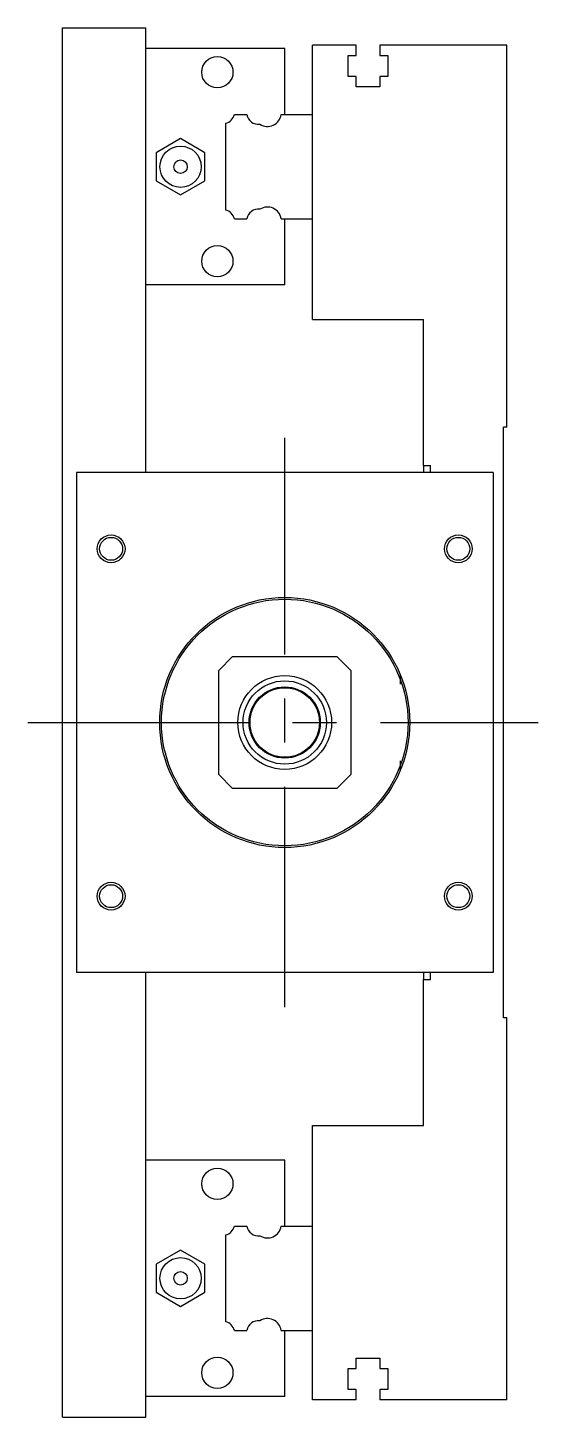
# Model space of a CAD drawing. Extents: x -14 to 1071, y -286 to 102.
# Drawn here: x 997.9 to 1071.4, y -100 to 100 of the extents above; entities that cross this region are included whole.
import ezdxf

# ---------------------------------------------------------------- set-up
doc = ezdxf.new("R2010")
doc.units = 0
doc.linetypes.add('CENTER', pattern=[50.8, 31.75, -6.35, 6.35, -6.35])
doc.layers.get('0').update_dxf_attribs({"linetype": 'CONTINUOUS'})
doc.layers.add('CENTER', color=1, linetype='CENTER')

msp = doc.modelspace()

# ---------------------------------------------------------------- linework, layer by layer
at = {"color": 7, "linetype": 'CONTINUOUS'}
for p, q in [((1002.89, 100), (1014.89, 100)), ((1002.89, -100), (1002.89, 100)), ((1014.89, 36), (1014.89, 100)), ((1034.89, 97), (1014.89, 97)), ((1034.89, 87.5), (1034.89, 97)), ((1038.89, 87.5), (1038.89, 97.5)), ((1045.19, 97.5), (1038.89, 97.5)), ((1044.04, 96), (1045.19, 96)), ((1044.04, 93), (1044.04, 96)), ((1045.19, 96), (1045.19, 97.5)), ((1048.59, 97.5), (1048.59, 96)), ((1066.89, 97.5), (1048.59, 97.5)), ((1048.59, 96), (1049.74, 96)), ((1049.74, 96), (1049.74, 93)), ((1066.89, 42.5), (1066.89, 97.5)), ((1045.19, 93), (1044.04, 93)), ((1045.19, 91.5), (1045.19, 93)), ((1048.59, 93), (1048.59, 91.5)), ((1049.74, 93), (1048.59, 93)), ((1048.59, 91.5), (1045.19, 91.5)), ((1026.39, 73.752272), (1026.39, 86.247728)), ((1027.642272, 87.5), (1029.41668, 87.5)), ((1034.367372, 87.5), (1038.89, 87.5)), ((1038.89, 72.5), (1038.89, 87.5)), ((1038.89, 72.5), (1038.89, 87.5)), ((1019.88996, 84.041452), (1016.38996, 82.020726)), ((1023.389959, 82.020726), (1019.88996, 84.041452)), ((1016.38996, 82.020726), (1016.389959, 77.979274)), ((1023.389959, 77.979274), (1023.389959, 82.020726)), ((1016.389959, 77.979274), (1019.88996, 75.958548)), ((1019.88996, 75.958548), (1023.389959, 77.979274)), ((1027.642272, 72.5), (1029.41668, 72.5)), ((1034.367372, 72.5), (1038.89, 72.5)), ((1034.89, 63), (1034.89, 72.5)), ((1038.89, 58), (1038.89, 72.5)), ((1034.89, 63), (1014.89, 63)), ((1038.89, 58), (1054.89, 58)), ((1054.89, 37), (1054.89, 58)), ((1066.89, 42.5), (1066.39, 42.5)), ((1066.39, -42.5), (1066.39, 42.5)), ((1004.89, 36), (1004.89, -36)), ((1064.89, 36), (1004.89, 36)), ((1054.89, 37), (1055.89, 37)), ((1054.89, 37), (1054.89, 36)), ((1055.89, 36), (1055.89, 37)), ((1064.89, 36), (1064.89, -36)), ((1027.39, 9.5), (1025.39, 7.5)), ((1027.39, 9.5), (1042.39, 9.5)), ((1044.39, 7.5), (1042.39, 9.5)), ((1025.39, -7.5), (1025.39, 7.5)), ((1044.39, 7.5), (1044.39, -7.5)), ((1051.49, 6.959886), (1051.49, 6.285102)), ((1051.49, 6.285102), (1051.49, 5.499994)), ((1051.49, -5.499994), (1051.49, -5.500852)), ((1051.49, -5.500852), (1051.49, -6.285102)), ((1025.39, -7.5), (1027.39, -9.5)), ((1042.39, -9.5), (1044.39, -7.5)), ((1051.49, -6.285102), (1051.49, -6.959886)), ((1042.39, -9.5), (1027.39, -9.5)), ((1064.89, -36), (1004.89, -36)), ((1014.89, -100), (1014.89, -36)), ((1054.89, -36), (1054.89, -37)), ((1055.89, -37), (1055.89, -36)), ((1054.89, -58), (1054.89, -37)), ((1054.89, -37), (1055.89, -37)), ((1066.89, -42.5), (1066.39, -42.5)), ((1066.89, -97.5), (1066.89, -42.5)), ((1038.89, -72.5), (1038.89, -58)), ((1038.89, -58), (1054.89, -58)), ((1034.89, -63), (1014.89, -63)), ((1034.89, -72.5), (1034.89, -63)), ((1026.39, -86.247728), (1026.39, -73.752272)), ((1027.642272, -72.5), (1029.41668, -72.5)), ((1034.367372, -72.5), (1038.89, -72.5)), ((1038.89, -87.5), (1038.89, -72.5)), ((1038.89, -87.5), (1038.89, -72.5)), ((1019.88996, -75.958548), (1016.38996, -77.979274)), ((1023.389959, -77.979274), (1019.88996, -75.958548)), ((1016.38996, -77.979274), (1016.389959, -82.020726)), ((1023.389959, -82.020726), (1023.389959, -77.979274)), ((1016.389959, -82.020726), (1019.88996, -84.041452)), ((1019.88996, -84.041452), (1023.389959, -82.020726)), ((1027.642272, -87.5), (1029.41668, -87.5)), ((1034.367372, -87.5), (1038.89, -87.5)), ((1034.89, -97), (1034.89, -87.5)), ((1038.89, -97.5), (1038.89, -87.5)), ((1045.19, -91.5), (1048.59, -91.5)), ((1045.19, -93), (1045.19, -91.5)), ((1048.59, -91.5), (1048.59, -93)), ((1044.04, -93), (1045.19, -93)), ((1044.04, -96), (1044.04, -93)), ((1048.59, -93), (1049.74, -93)), ((1049.74, -93), (1049.74, -96)), ((1045.19, -96), (1044.04, -96)), ((1045.19, -97.5), (1045.19, -96)), ((1048.59, -96), (1048.59, -97.5)), ((1049.74, -96), (1048.59, -96)), ((1034.89, -97), (1014.89, -97)), ((1045.19, -97.5), (1038.89, -97.5)), ((1066.89, -97.5), (1048.59, -97.5)), ((1002.89, -100), (1014.89, -100))]:
    msp.add_line(p, q, dxfattribs=at)
for centre, radius in [((1025.189959, 93.6), 2.25), ((1019.88996, 80), 2.97), ((1019.88996, 80), 0.97), ((1025.189959, 66.4), 2.25), ((1009.89, 25), 1.65), ((1059.89, 25), 1.65), ((1034.89, 0), 18), ((1034.89, 0), 17.75), ((1034.89, 0), 6.75), ((1034.89, 0), 6), ((1034.89, 0), 5.125), ((1034.89, 0), 5), ((1009.89, -25), 1.65), ((1059.89, -25), 1.65), ((1025.189959, -66.4), 2.25), ((1019.88996, -80), 2.97), ((1019.88996, -80), 0.97), ((1025.189959, -93.6), 2.25)]:
    msp.add_circle(centre, radius, dxfattribs=at)
at = {"color": 3, "linetype": 'CONTINUOUS'}
for centre in [(1009.89, 25), (1059.89, 25), (1009.89, -25), (1059.89, -25)]:
    msp.add_circle(centre, 2, dxfattribs=at)
at = {"color": 7, "linetype": 'CONTINUOUS'}
for centre, radius, start, end in [((1025.99, 87.9), 1.7, 283.608961, 346.391039), ((1031.09, 87.8), 1.7, 190.164249, 277.540197), ((1032.39, 87.8), 2, 237.42103, 351.373073), ((1032.39, 72.2), 2, 8.626927, 122.57897), ((1025.99, 72.1), 1.7, 13.608961, 76.391039), ((1031.09, 72.2), 1.7, 82.459803, 169.835751), ((1025.99, -72.1), 1.7, 283.608961, 346.391039), ((1031.09, -72.2), 1.7, 190.164249, 277.540197), ((1032.39, -72.2), 2, 237.42103, 351.373073), ((1032.39, -87.8), 2, 8.626927, 122.57897), ((1025.99, -87.9), 1.7, 13.608961, 76.391039), ((1031.09, -87.8), 1.7, 82.459803, 169.835751)]:
    msp.add_arc(centre, radius, start, end, dxfattribs=at)
at = {"layer": 'CENTER', "color": 1, "linetype": 'CENTER'}
for p, q in [((1034.89, -41), (1034.89, 41)), ((997.89, 0), (1071.39, 0))]:
    msp.add_line(p, q, dxfattribs=at)

doc.saveas('drawing.dxf')
